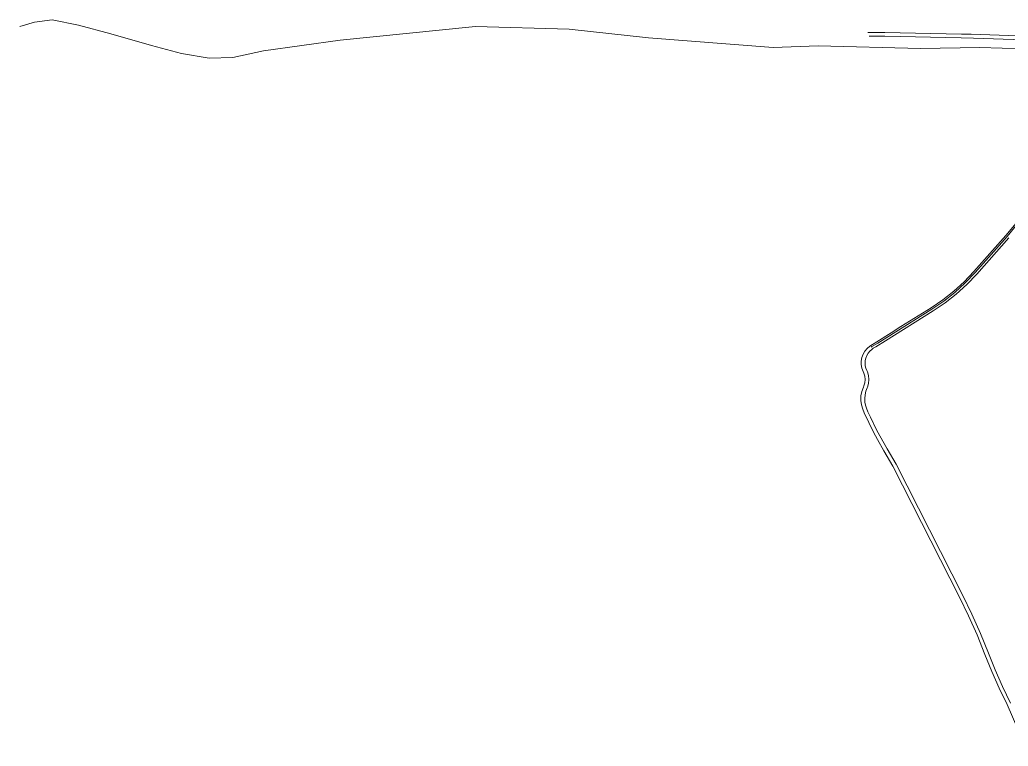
# Model space of a CAD drawing. Header units: feet. Extents: x 7510401 to 7512211, y 4691617 to 4692524.
# Drawn here: x 7510401 to 7511062, y 4691770 to 4692256 of the extents above; entities that cross this region are included whole.
import ezdxf

# ---------------------------------------------------------------- set-up
doc = ezdxf.new("R2010")
doc.units = ezdxf.units.FT
doc.header["$MEASUREMENT"] = 0
doc.layers.add('rruget', color=5, linetype='Continuous', lineweight=0)

msp = doc.modelspace()

# ---------------------------------------------------------------- linework, layer by layer
at = {"layer": 'rruget'}
for points in [[(7510400.98, 4692251.41), (7510410.88, 4692254.29), (7510422.64, 4692255.9), (7510440.16, 4692252.21), (7510461.84, 4692246.44), (7510489.05, 4692238.6), (7510509.11, 4692233.3), (7510527.56, 4692230.3), (7510543.47, 4692230.76), (7510563.99, 4692235.15), (7510615.18, 4692242.29), (7510705.63, 4692251.42), (7510768.19, 4692249.65), (7510821.3, 4692243.75), (7510904.52, 4692237.26), (7510934.61, 4692238.44), (7511003.07, 4692236.67), (7511042.62, 4692237.26), (7511147.08, 4692234.31)], [(7510967.8, 4692247.45), (7510979.26, 4692247.37), (7511030.33, 4692246.36), (7511036.79, 4692246.22), (7511111.71, 4692243.61), (7511140.64, 4692242.96), (7511149.92, 4692242.59), (7511159.18, 4692241.87), (7511174.75, 4692240.39), (7511178.65, 4692239.93), (7511188.31, 4692238.56)], [(7510968.68, 4692244.94), (7510979.22, 4692244.87), (7511030.28, 4692243.86), (7511038.53, 4692243.68), (7511111.63, 4692241.11), (7511140.56, 4692240.46), (7511149.77, 4692240.09), (7511158.97, 4692239.38), (7511174.49, 4692237.9), (7511178.36, 4692237.44), (7511185.8, 4692236.39), (7511186.7, 4692236.34), (7511187.6, 4692236.44), (7511188.46, 4692236.69), (7511189.01, 4692236.95)], [(7511073.07, 4691770.31), (7511061.01, 4691798.11), (7511055.65, 4691809.14), (7511050.68, 4691820.36), (7511046.08, 4691831.73), (7511040.84, 4691844.69), (7511035.16, 4691857.46), (7511029.03, 4691870.03), (7510984.46, 4691957.6), (7510978.53, 4691967.75), (7510974.3, 4691975.41), (7510971.63, 4691980.26), (7510965.37, 4691993.1), (7510964.39, 4691995.59), (7510963.51, 4691998.5), (7510963.11, 4692001.5), (7510963.2, 4692004.54), (7510963.78, 4692007.52), (7510964.83, 4692010.36), (7510965.19, 4692011.12), (7510965.75, 4692013.23), (7510965.94, 4692015.41), (7510965.75, 4692017.59), (7510965.19, 4692019.7), (7510964.65, 4692020.85), (7510963.84, 4692023.08), (7510963.43, 4692025.41), (7510963.42, 4692027.78), (7510963.83, 4692030.12), (7510964.64, 4692032.35), (7510965.82, 4692034.4), (7510967.34, 4692036.22), (7510969.15, 4692037.75), (7510969.15, 4692037.78), (7510969.79, 4692038.18), (7510972.03, 4692039.58), (7510983.42, 4692046.69), (7510989.98, 4692050.78), (7511010.18, 4692063.39), (7511017.96, 4692068.65), (7511025.35, 4692074.46), (7511032.3, 4692080.78), (7511038.78, 4692087.58), (7511060.18, 4692111.76), (7511068.05, 4692121.21)], [(7511068.83, 4692120.58), (7511060.94, 4692111.11), (7511039.52, 4692086.92), (7511033, 4692080.06), (7511026, 4692073.69), (7511018.55, 4692067.84), (7511010.71, 4692062.55), (7510974.42, 4692039.84), (7510970.58, 4692037.43), (7510969.95, 4692037.02)], [(7511062.08, 4692110.14), (7511040.65, 4692085.92), (7511034.05, 4692078.99), (7511026.96, 4692072.55), (7511019.44, 4692066.63), (7511011.5, 4692061.27), (7510979.58, 4692041.35), (7510973.11, 4692037.31)], [(7510973.11, 4692037.31), (7510971.47, 4692036.29), (7510970.41, 4692035.54), (7510969.11, 4692034.34), (7510968.01, 4692032.96), (7510967.13, 4692031.43), (7510966.5, 4692029.78), (7510966.12, 4692028.05), (7510966.01, 4692026.29), (7510966.14, 4692024.66), (7510966.51, 4692023.06), (7510967.09, 4692021.53), (7510967.55, 4692020.56), (7510968.23, 4692018.02), (7510968.45, 4692015.41), (7510968.23, 4692012.8), (7510967.55, 4692010.26), (7510967.39, 4692009.94), (7510966.51, 4692007.62), (7510965.95, 4692005.21), (7510965.74, 4692002.74), (7510965.88, 4692000.27), (7510966.25, 4691998.24), (7510966.86, 4691996.27), (7510966.87, 4691996.25), (7510967.78, 4691993.84), (7510969.57, 4691990.18), (7510973.92, 4691981.26), (7510980.68, 4691969.01), (7510986.66, 4691958.8), (7511031.26, 4691871.16), (7511037.42, 4691858.52), (7511043.14, 4691845.67), (7511048.42, 4691832.63), (7511052.99, 4691821.31), (7511057.94, 4691810.15), (7511063.27, 4691799.17)]]:
    msp.add_lwpolyline(points, dxfattribs=at)

doc.saveas('drawing.dxf')
